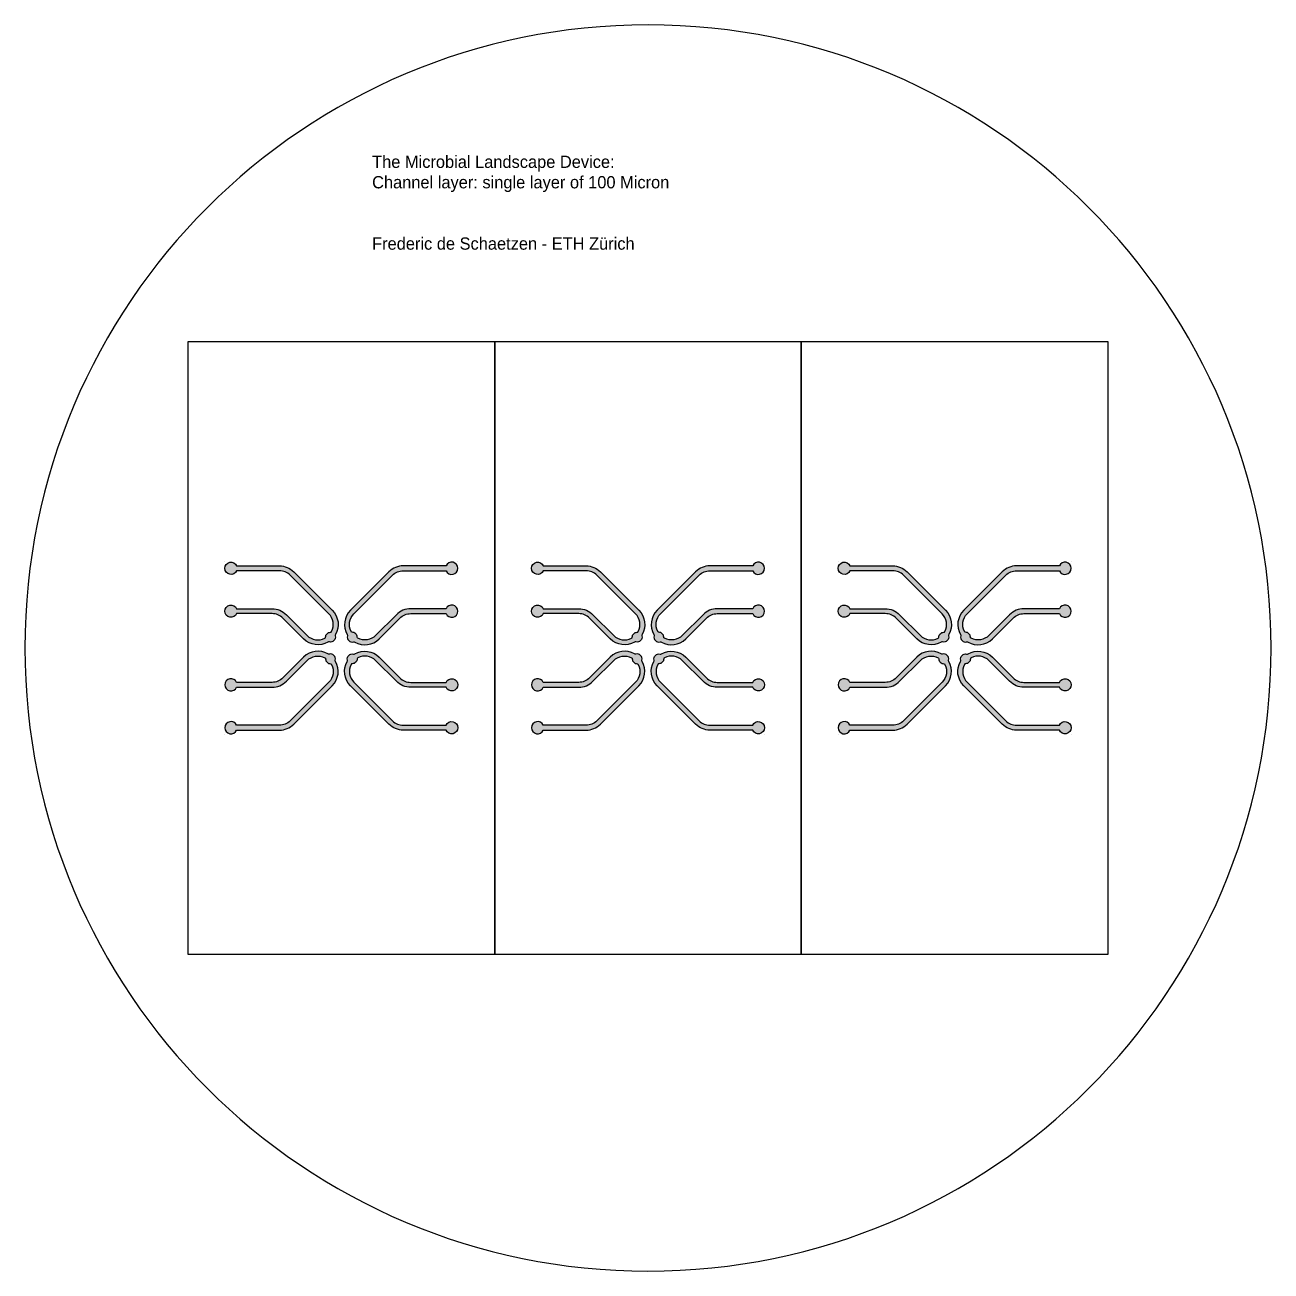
# Model space of a CAD drawing. Extents: x -109 to -7, y -181 to -79.
import ezdxf

# ---------------------------------------------------------------- set-up
doc = ezdxf.new("R2010")
doc.units = 0
doc.header["$MEASUREMENT"] = 0

msp = doc.modelspace()

# ---------------------------------------------------------------- hatches: boundary and pattern name
h = msp.add_hatch(color=256)
h.dxf.hatch_style = 1
edge = h.paths.add_edge_path()
edge.add_arc((-84.61911945051673, -128.1894171086861), 1.25000000000003, 333.1705665168885, 404.9999862707611)
edge.add_line((-83.73523576223701, -127.3055338439994), (-86.87604670043075, -124.1647214006006))
edge.add_arc((-87.75993038871053, -125.0486046652871), 1.249999999999996, 44.99998627075511, 89.99998627076063)
edge.add_line((-87.75993008918499, -123.7986046652872), (-91.25167251968841, -123.7986038285944))
edge.add_arc((-91.70993004125991, -123.5986037187865), 0.5000000000000069, 23.57816474896009, 336.42180779256046, ccw=False)
edge.add_line((-91.25167242384023, -123.3986038285944), (-87.75992999333684, -123.3986046652872))
edge.add_arc((-87.75993038871052, -125.0486046652872), 1.649999999999982, 44.999986270750185, 89.9999862707619, ccw=False)
edge.add_line((-86.59320392018111, -123.881878755901), (-83.45239298198749, -127.0226911992997))
edge.add_arc((-84.61911945051672, -128.1894171086861), 1.650000000000057, -29.522627104984224, 44.999986270760985, ccw=False)
edge.add_arc((-83.0353682093564, -129.0908118632128), 0.1723416220078267, 149.168059732809, 189.6217497246149)
edge.add_arc((-83.59381486348023, -129.2147221870906), 0.4000000000000057, -45.00001372923771, 13.754463417928775, ccw=False)
edge.add_arc((-83.59381486348025, -129.2147221870905), 0.400000000000071, 256.245509123589, 314.99998627075513, ccw=False)
edge.add_arc((-83.71772545498843, -129.7731687818313), 0.1723416220077038, 80.37822281692206, 120.8319128087317)
edge.add_arc((-84.61911945051673, -128.1894171086861), 1.650000000000065, 224.9999862707603, 299.52259964650534, ccw=False)
edge.add_line((-85.78584591904598, -129.3561430180725), (-87.4772668699845, -127.664721256536))
edge.add_arc((-88.36115055826417, -128.5486045212226), 1.249999999999996, 44.99998627076247, 89.99998627075932)
edge.add_line((-88.3611502587386, -127.2986045212227), (-91.25167335835991, -127.2986038285943))
edge.add_arc((-91.7099308799314, -127.0986037187864), 0.5000000000000011, 23.57816474896282, 336.42180779256194, ccw=False)
edge.add_line((-91.25167326251176, -126.8986038285943), (-88.36115016289045, -126.8986045212227))
edge.add_arc((-88.36115055826416, -128.5486045212226), 1.649999999999996, 44.99998627076451, 89.99998627076093, ccw=False)
edge.add_line((-87.19442408973504, -127.3818786118362), (-85.50300313879646, -129.0733003733728))
edge.add_arc((-84.61911945051675, -128.1894171086861), 1.250000000000016, 224.9999862707606, 296.7383715108525)
edge.add_arc((-84.1071485772191, -129.2036557278941), 0.1138727143244135, 296.2842318777808, 354.4230870302852)
edge.add_arc((-83.59381486348016, -129.2147221870906), 0.4000000000000456, 134.9999862707637, 179.9999862707637, ccw=False)
edge.add_arc((-83.59381486348022, -129.2147221870906), 0.3999999999999906, 89.99998627075968, 134.9999862707609, ccw=False)
edge.add_arc((-83.60488107667341, -128.7013884680286), 0.1138727143446285, 275.5768855138596, 332.7164265685857)
h = msp.add_hatch(color=256)
h.dxf.hatch_style = 1
edge = h.paths.add_edge_path()
edge.add_arc((-80.80073852290244, -128.1894180236482), 1.250000000000062, 134.9999862707606, 206.8294060246333, ccw=False)
edge.add_line((-81.6846217875891, -127.3055343353684), (-78.5438093441901, -124.1647233971749))
edge.add_arc((-77.65992607950339, -125.0486070854544), 1.249999999999976, 89.99998627076133, 134.9999862707671, ccw=False)
edge.add_line((-77.65992577997787, -123.7986070854545), (-74.16818334947445, -123.7986079221473))
edge.add_arc((-73.70992573205477, -123.5986080319552), 0.5000000000000114, 203.57816474896, 516.4218077925605)
edge.add_line((-74.16818325362627, -123.3986079221473), (-77.65992568412969, -123.3986070854545))
edge.add_arc((-77.6599260795034, -125.0486070854545), 1.649999999999982, 89.99998627076039, 134.9999862707715)
edge.add_line((-78.82665198888995, -123.8818806169255), (-81.96746443228884, -127.0226915551189))
edge.add_arc((-80.80073852290244, -128.1894180236482), 1.650000000000077, 134.999986270761, 209.5225996465062)
edge.add_arc((-82.38449019604776, -129.0908120191764), 0.1723416220077898, -9.621777183111192, 30.831912808693687, ccw=False)
edge.add_arc((-81.82604360130692, -129.2147226106847), 0.4000000000000196, 166.2455091235955, 224.9999862707623)
edge.add_arc((-81.82604360130689, -129.2147226106846), 0.4000000000000811, 224.9999862707652, 283.7544634179324)
edge.add_arc((-81.7021332774291, -129.7731692648084), 0.1723416220077041, 59.168059732812424, 99.62174972461742, ccw=False)
edge.add_arc((-80.80073852290244, -128.1894180236481), 1.650000000000102, 240.4773728950167, 314.9999862707603)
edge.add_line((-79.63401261351603, -129.3561444921774), (-77.94259085197933, -127.6647235412391))
edge.add_arc((-77.05870758729273, -128.5486072295188), 1.250000000000006, 89.99998627076201, 134.9999862707593, ccw=False)
edge.add_line((-77.05870728776722, -127.2986072295188), (-74.16818418814591, -127.2986079221472))
edge.add_arc((-73.70992657072625, -127.0986080319551), 0.4999999999999927, 203.5781647489592, 516.4218077925584)
edge.add_line((-74.16818409229774, -126.8986079221472), (-77.05870719191904, -126.8986072295189))
edge.add_arc((-77.05870758729273, -128.5486072295188), 1.649999999999982, 89.99998627076137, 134.9999862707576)
edge.add_line((-78.22543349667899, -127.3818807609896), (-79.91685525821578, -129.0733017119279))
edge.add_arc((-80.80073852290244, -128.1894180236482), 1.250000000000026, 243.2616010306692, 314.99998627076207, ccw=False)
edge.add_arc((-81.31270988226457, -129.2036563974986), 0.1138727143244436, 185.5768855112383, 243.7157406637296, ccw=False)
edge.add_arc((-81.82604360130694, -129.2147226106847), 0.4000000000000172, 359.9999862707638, 404.9999862707637)
edge.add_arc((-81.82604360130696, -129.2147226106846), 0.3999999999999906, 44.99998627075511, 89.99998627075558)
edge.add_arc((-81.81497714210326, -128.7013888969261), 0.1138727143446329, 207.2835459729406, 264.4230870276717, ccw=False)
h = msp.add_hatch(color=256)
h.dxf.hatch_style = 1
edge = h.paths.add_edge_path()
edge.add_arc((-59.61911605627253, -128.1894180236482), 1.250000000000062, 333.1705939753668, 405.0000137292394)
edge.add_line((-58.73523279158587, -127.3055343353684), (-61.87604523498487, -124.1647233971749))
edge.add_arc((-62.75992849967158, -125.0486070854544), 1.249999999999981, 45.00001372923269, 90.0000137292384)
edge.add_line((-62.7599287991971, -123.7986070854545), (-66.25167122970052, -123.7986079221473))
edge.add_arc((-66.7099288471202, -123.5986080319552), 0.5000000000000114, 23.578192207439486, 336.42183525103997, ccw=False)
edge.add_line((-66.2516713255487, -123.3986079221473), (-62.75992889504528, -123.3986070854545))
edge.add_arc((-62.75992849967157, -125.0486070854545), 1.649999999999982, 45.00001372922827, 90.00001372923941, ccw=False)
edge.add_line((-61.59320259028502, -123.8818806169255), (-58.45239014688613, -127.0226915551189))
edge.add_arc((-59.61911605627253, -128.1894180236482), 1.650000000000077, -29.522599646506194, 45.000013729239015, ccw=False)
edge.add_arc((-58.03536438312721, -129.0908120191764), 0.1723416220077837, 149.1680871913051, 189.6217771831116)
edge.add_arc((-58.59381097786805, -129.2147226106847), 0.4000000000000196, -44.99998627076229, 13.754490876404418, ccw=False)
edge.add_arc((-58.59381097786808, -129.2147226106846), 0.4000000000000861, 256.2455365820686, 315.00001372923555, ccw=False)
edge.add_arc((-58.71772130174587, -129.7731692648084), 0.1723416220077041, 80.37825027538268, 120.8319402671877)
edge.add_arc((-59.61911605627253, -128.1894180236481), 1.650000000000102, 225.0000137292397, 299.52262710498337, ccw=False)
edge.add_line((-60.78584196565893, -129.3561444921774), (-62.47726372719563, -127.6647235412391))
edge.add_arc((-63.36114699188224, -128.5486072295188), 1.250000000000011, 45.00001372924052, 90.00001372923775)
edge.add_line((-63.36114729140775, -127.2986072295188), (-66.25167039102905, -127.2986079221472))
edge.add_arc((-66.70992800844871, -127.0986080319551), 0.4999999999999927, 23.57819220744159, 336.4218352510408, ccw=False)
edge.add_line((-66.25167048687723, -126.8986079221472), (-63.36114738725593, -126.8986072295189))
edge.add_arc((-63.36114699188224, -128.5486072295188), 1.649999999999982, 45.00001372924231, 90.00001372923839, ccw=False)
edge.add_line((-62.19442108249598, -127.3818807609896), (-60.50299932095919, -129.0733017119279))
edge.add_arc((-59.61911605627252, -128.1894180236482), 1.250000000000031, 225.0000137292377, 296.7383989693305)
edge.add_arc((-59.10714469691039, -129.2036563974986), 0.1138727143244404, 296.2842593362672, 354.4231144887613)
edge.add_arc((-58.59381097786803, -129.2147226106847), 0.4000000000000172, 135.0000137292363, 180.0000137292363, ccw=False)
edge.add_arc((-58.593810977868, -129.2147226106846), 0.3999999999999906, 90.00001372924442, 135.0000137292449, ccw=False)
edge.add_arc((-58.60487743707171, -128.7013888969261), 0.1138727143446329, 275.5769129723283, 332.7164540270594)
h = msp.add_hatch(color=256)
h.dxf.hatch_style = 1
edge = h.paths.add_edge_path()
edge.add_arc((-55.80073512865822, -128.1894171086861), 1.250000000000036, 135.0000137292392, 206.8294334831114, ccw=False)
edge.add_line((-56.68461881693796, -127.3055338439994), (-53.54380787874422, -124.1647214006006))
edge.add_arc((-52.65992419046444, -125.0486046652871), 1.249999999999991, 90.00001372923901, 135.0000137292447, ccw=False)
edge.add_line((-52.65992448998998, -123.7986046652872), (-49.16818205948655, -123.7986038285944))
edge.add_arc((-48.70992453791506, -123.5986037187865), 0.5000000000000069, 203.5781922074395, 516.4218352510401)
edge.add_line((-49.16818215533473, -123.3986038285944), (-52.65992458583813, -123.3986046652872))
edge.add_arc((-52.65992419046445, -125.0486046652872), 1.649999999999982, 90.00001372923815, 135.0000137292498)
edge.add_line((-53.82665065899386, -123.881878755901), (-56.96746159718748, -127.0226911992997))
edge.add_arc((-55.80073512865825, -128.1894171086861), 1.650000000000057, 135.000013729239, 209.5226271049841)
edge.add_arc((-57.38448636981856, -129.0908118632128), 0.1723416220078267, -9.621749724614915, 30.831940267190987, ccw=False)
edge.add_arc((-56.82603971569473, -129.2147221870906), 0.4000000000000057, 166.2455365820711, 225.0000137292377)
edge.add_arc((-56.82603971569472, -129.2147221870905), 0.400000000000071, 225.0000137292449, 283.7544908764109)
edge.add_arc((-56.70212912418653, -129.7731687818313), 0.172341622007705, 59.168087191270274, 99.62177718308033, ccw=False)
edge.add_arc((-55.80073512865824, -128.1894171086861), 1.650000000000061, 240.4774003534949, 315.0000137292398)
edge.add_line((-54.63400866012898, -129.3561430180725), (-52.94258770919046, -127.664721256536))
edge.add_arc((-52.0587040209108, -128.5486045212226), 1.249999999999991, 90.00001372924038, 135.0000137292373, ccw=False)
edge.add_line((-52.05870432043636, -127.2986045212227), (-49.16818122081506, -127.2986038285943))
edge.add_arc((-48.70992369924356, -127.0986037187864), 0.5000000000000011, 203.578192207438, 516.4218352510371)
edge.add_line((-49.16818131666321, -126.8986038285943), (-52.05870441628451, -126.8986045212227))
edge.add_arc((-52.05870402091081, -128.5486045212226), 1.649999999999996, 90.00001372923913, 135.0000137292355)
edge.add_line((-53.22543048943993, -127.3818786118362), (-54.91685144037851, -129.0733003733728))
edge.add_arc((-55.80073512865822, -128.1894171086861), 1.250000000000016, 243.26162848914748, 315.00001372923936, ccw=False)
edge.add_arc((-56.31270600195585, -129.2036557278941), 0.1138727143244167, 185.5769129697144, 243.715768122216, ccw=False)
edge.add_arc((-56.8260397156948, -129.2147221870906), 0.4000000000000456, 1.372923628021138e-05, 45.00001372923625)
edge.add_arc((-56.82603971569475, -129.2147221870906), 0.3999999999999906, 45.00001372923914, 90.00001372924034)
edge.add_arc((-56.81497350250156, -128.7013884680286), 0.1138727143446285, 207.2835734314143, 264.4231144861403, ccw=False)
h = msp.add_hatch(color=256)
h.dxf.hatch_style = 1
edge = h.paths.add_edge_path()
edge.add_arc((-34.61911605627253, -128.1894180236482), 1.250000000000062, 333.1705939753668, 405.0000137292394)
edge.add_line((-33.73523279158587, -127.3055343353684), (-36.87604523498487, -124.1647233971749))
edge.add_arc((-37.75992849967158, -125.0486070854544), 1.249999999999981, 45.00001372923269, 90.0000137292384)
edge.add_line((-37.7599287991971, -123.7986070854545), (-41.25167122970052, -123.7986079221473))
edge.add_arc((-41.7099288471202, -123.5986080319552), 0.5000000000000114, 23.578192207439486, 336.42183525103997, ccw=False)
edge.add_line((-41.2516713255487, -123.3986079221473), (-37.75992889504528, -123.3986070854545))
edge.add_arc((-37.75992849967157, -125.0486070854545), 1.649999999999982, 45.00001372922827, 90.00001372923941, ccw=False)
edge.add_line((-36.59320259028502, -123.8818806169255), (-33.45239014688613, -127.0226915551189))
edge.add_arc((-34.61911605627253, -128.1894180236482), 1.650000000000077, -29.522599646506194, 45.000013729239015, ccw=False)
edge.add_arc((-33.03536438312721, -129.0908120191764), 0.1723416220077837, 149.1680871913051, 189.6217771831116)
edge.add_arc((-33.59381097786805, -129.2147226106847), 0.4000000000000196, -44.99998627076229, 13.754490876404418, ccw=False)
edge.add_arc((-33.59381097786808, -129.2147226106846), 0.4000000000000861, 256.2455365820686, 315.00001372923555, ccw=False)
edge.add_arc((-33.71772130174587, -129.7731692648084), 0.1723416220077041, 80.37825027538268, 120.8319402671877)
edge.add_arc((-34.61911605627253, -128.1894180236481), 1.650000000000102, 225.0000137292397, 299.52262710498337, ccw=False)
edge.add_line((-35.78584196565893, -129.3561444921774), (-37.47726372719563, -127.6647235412391))
edge.add_arc((-38.36114699188224, -128.5486072295188), 1.250000000000011, 45.00001372924052, 90.00001372923775)
edge.add_line((-38.36114729140775, -127.2986072295188), (-41.25167039102905, -127.2986079221472))
edge.add_arc((-41.70992800844871, -127.0986080319551), 0.4999999999999927, 23.57819220744159, 336.4218352510408, ccw=False)
edge.add_line((-41.25167048687723, -126.8986079221472), (-38.36114738725593, -126.8986072295189))
edge.add_arc((-38.36114699188224, -128.5486072295188), 1.649999999999982, 45.00001372924231, 90.00001372923839, ccw=False)
edge.add_line((-37.19442108249598, -127.3818807609896), (-35.50299932095919, -129.0733017119279))
edge.add_arc((-34.61911605627252, -128.1894180236482), 1.250000000000031, 225.0000137292377, 296.7383989693305)
edge.add_arc((-34.10714469691039, -129.2036563974986), 0.1138727143244404, 296.2842593362672, 354.4231144887613)
edge.add_arc((-33.59381097786803, -129.2147226106847), 0.4000000000000172, 135.0000137292363, 180.0000137292363, ccw=False)
edge.add_arc((-33.593810977868, -129.2147226106846), 0.3999999999999906, 90.00001372924442, 135.0000137292449, ccw=False)
edge.add_arc((-33.60487743707171, -128.7013888969261), 0.1138727143446329, 275.5769129723283, 332.7164540270594)
h = msp.add_hatch(color=256)
h.dxf.hatch_style = 1
edge = h.paths.add_edge_path()
edge.add_arc((-30.80073512865822, -128.1894171086861), 1.250000000000036, 135.0000137292392, 206.8294334831114, ccw=False)
edge.add_line((-31.68461881693796, -127.3055338439994), (-28.54380787874422, -124.1647214006006))
edge.add_arc((-27.65992419046444, -125.0486046652871), 1.249999999999993, 90.00001372923919, 135.0000137292448, ccw=False)
edge.add_line((-27.65992448998998, -123.7986046652872), (-24.16818205948655, -123.7986038285944))
edge.add_arc((-23.70992453791506, -123.5986037187865), 0.5000000000000036, 203.5781922074397, 516.4218352510399)
edge.add_line((-24.16818215533473, -123.3986038285944), (-27.65992458583813, -123.3986046652872))
edge.add_arc((-27.65992419046445, -125.0486046652872), 1.649999999999982, 90.00001372923815, 135.0000137292498)
edge.add_line((-28.82665065899386, -123.881878755901), (-31.96746159718748, -127.0226911992997))
edge.add_arc((-30.80073512865825, -128.1894171086861), 1.650000000000054, 135.0000137292389, 209.5226271049842)
edge.add_arc((-32.38448636981856, -129.0908118632128), 0.1723416220078267, -9.621749724614915, 30.831940267190987, ccw=False)
edge.add_arc((-31.82603971569474, -129.2147221870906), 0.4000000000000023, 166.245536582071, 225.0000137292381)
edge.add_arc((-31.82603971569472, -129.2147221870905), 0.4000000000000735, 225.0000137292445, 283.7544908764104)
edge.add_arc((-31.70212912418654, -129.7731687818313), 0.1723416220077044, 59.16808719126931, 99.62177718307908, ccw=False)
edge.add_arc((-30.80073512865824, -128.1894171086861), 1.650000000000061, 240.4774003534949, 315.0000137292398)
edge.add_line((-29.63400866012898, -129.3561430180725), (-27.94258770919046, -127.664721256536))
edge.add_arc((-27.0587040209108, -128.5486045212226), 1.249999999999993, 90.0000137292405, 135.0000137292374, ccw=False)
edge.add_line((-27.05870432043636, -127.2986045212227), (-24.16818122081506, -127.2986038285943))
edge.add_arc((-23.70992369924356, -127.0986037187864), 0.5000000000000011, 203.578192207438, 516.4218352510371)
edge.add_line((-24.16818131666321, -126.8986038285943), (-27.05870441628451, -126.8986045212227))
edge.add_arc((-27.05870402091081, -128.5486045212226), 1.649999999999996, 90.00001372923913, 135.0000137292355)
edge.add_line((-28.22543048943993, -127.3818786118362), (-29.91685144037851, -129.0733003733728))
edge.add_arc((-30.80073512865822, -128.1894171086861), 1.250000000000018, 243.2616284891476, 315.00001372923947, ccw=False)
edge.add_arc((-31.31270600195586, -129.2036557278941), 0.1138727143244151, 185.5769129697146, 243.7157681222175, ccw=False)
edge.add_arc((-31.82603971569481, -129.2147221870906), 0.4000000000000491, 1.372923628021126e-05, 45.00001372923591)
edge.add_arc((-31.82603971569475, -129.2147221870906), 0.3999999999999931, 45.00001372923877, 90.00001372923985)
edge.add_arc((-31.81497350250156, -128.7013884680286), 0.1138727143446285, 207.2835734314143, 264.4231144861403, ccw=False)
h = msp.add_hatch(color=256)
h.dxf.hatch_style = 1
edge = h.paths.add_edge_path()
edge.add_arc((-84.61912036547878, -132.0077980363003), 1.250000000000024, -45.000013729239924, 26.829406024632817, ccw=False)
edge.add_line((-83.73523710079215, -132.8916817245801), (-86.87604954419115, -136.0324926627736))
edge.add_arc((-87.75993280887786, -135.148608974494), 1.250000000000006, 269.99998627076064, 314.9999862707666, ccw=False)
edge.add_line((-87.7599331084034, -136.398608974494), (-91.2516755389068, -136.3986081378012))
edge.add_arc((-91.70993315632641, -136.5986080279933), 0.4999999999999536, 23.57816474896115, 336.4218077925608)
edge.add_line((-91.25167563475497, -136.7986081378011), (-87.75993320425155, -136.798608974494))
edge.add_arc((-87.75993280887782, -135.148608974494), 1.649999999999968, 269.9999862707599, 314.9999862707712)
edge.add_line((-86.59320689949129, -136.315335443023), (-83.4523944560924, -133.1745245048296))
edge.add_arc((-84.6191203654788, -132.0077980363004), 1.650000000000077, 314.999986270761, 389.5225996465062)
edge.add_arc((-83.03536869233349, -131.106404040772), 0.1723416220077922, 170.3782228168989, 210.8319128087043, ccw=False)
edge.add_arc((-83.59381528707434, -130.9824934492638), 0.4000000000000125, 346.2455091235911, 404.999986270758)
edge.add_arc((-83.59381528707435, -130.9824934492639), 0.4000000000000811, 44.99998627076518, 103.7544634179324)
edge.add_arc((-83.7177256109521, -130.4240467951401), 0.1723416220076969, 239.1680597327953, 279.6217497246034, ccw=False)
edge.add_arc((-84.61912036547879, -132.0077980363004), 1.650000000000095, 60.47737289501704, 134.9999862707614)
edge.add_line((-85.78584627486521, -130.8410715677711), (-87.47726803640191, -132.5324925187094))
edge.add_arc((-88.36115130108851, -131.6486088304297), 1.250000000000006, 269.99998627076195, 314.9999862707592, ccw=False)
edge.add_line((-88.36115160061402, -132.8986088304297), (-91.25167470023533, -132.8986081378013))
edge.add_arc((-91.709932317655, -133.0986080279934), 0.5000000000000171, 23.57816474896153, 336.4218077925605)
edge.add_line((-91.2516747960835, -133.2986081378012), (-88.3611516964622, -133.2986088304296))
edge.add_arc((-88.3611513010885, -131.6486088304297), 1.649999999999968, 269.9999862707609, 314.9999862707572)
edge.add_line((-87.19442539170225, -132.8153352989589), (-85.50300363016547, -131.1239143480206))
edge.add_arc((-84.61912036547882, -132.0077980363003), 1.250000000000036, 63.2616010306686, 134.9999862707606, ccw=False)
edge.add_arc((-84.10714900611664, -130.9935596624499), 0.1138727143244055, 5.576885511239709, 63.715740663736085, ccw=False)
edge.add_arc((-83.59381528707432, -130.9824934492638), 0.400000000000003, 179.9999862707596, 224.9999862707594)
edge.add_arc((-83.59381528707432, -130.9824934492638), 0.4000000000000207, 224.9999862707623, 269.9999862707617)
edge.add_arc((-83.60488174627805, -131.4958271630223), 0.1138727143446398, 27.283545972905415, 84.42308702763609, ccw=False)
h = msp.add_hatch(color=256)
h.dxf.hatch_style = 1
edge = h.paths.add_edge_path()
edge.add_arc((-80.80073943786452, -132.0077989512624), 1.250000000000042, 153.1705665168887, 224.9999862707616)
edge.add_line((-81.68462312614423, -132.8916822159491), (-78.5438121879505, -136.0324946593479))
edge.add_arc((-77.65992849967071, -135.1486113946614), 1.249999999999986, 224.9999862707546, 269.9999862707606)
edge.add_line((-77.65992879919625, -136.3986113946613), (-74.16818636869283, -136.3986122313541))
edge.add_arc((-73.70992884712132, -136.598612341162), 0.5000000000000199, -156.42183525103906, 156.4218077925611, ccw=False)
edge.add_line((-74.16818646454101, -136.7986122313541), (-77.65992889504443, -136.7986113946613))
edge.add_arc((-77.65992849967068, -135.1486113946614), 1.649999999999968, 224.9999862707478, 269.9999862707594, ccw=False)
edge.add_line((-78.82665496820013, -136.3153373040474), (-81.96746590639376, -133.1745248606488))
edge.add_arc((-80.80073943786451, -132.0077989512624), 1.650000000000077, 150.4773728950161, 224.999986270761, ccw=False)
edge.add_arc((-82.38449067902485, -131.1064041967357), 0.1723416220078243, 329.1680597328195, 369.621749724625)
edge.add_arc((-81.82604402490101, -130.9824938728579), 0.4000000000000333, 134.9999862707623, 193.7544634179279, ccw=False)
edge.add_arc((-81.82604402490101, -130.982493872858), 0.4000000000001012, 76.24550912358808, 134.9999862707537, ccw=False)
edge.add_arc((-81.70213343339277, -130.4240472781172), 0.1723416220077109, 260.3782228169081, 300.8319128087147)
edge.add_arc((-80.80073943786451, -132.0077989512624), 1.650000000000065, 44.9999862707603, 119.52259964650531, ccw=False)
edge.add_line((-79.63401296933526, -130.841073041876), (-77.94259201839674, -132.5324948034125))
edge.add_arc((-77.05870833011707, -131.6486115387259), 1.249999999999986, 224.999986270762, 269.9999862707593)
edge.add_line((-77.05870862964264, -132.8986115387258), (-74.16818553002133, -132.8986122313542))
edge.add_arc((-73.70992800844982, -133.098612341162), 0.5000000000000084, -156.42183525103485, 156.4218077925641, ccw=False)
edge.add_line((-74.16818562586948, -133.2986122313542), (-77.05870872549079, -133.2986115387258))
edge.add_arc((-77.05870833011703, -131.6486115387258), 1.650000000000025, 224.9999862707628, 269.99998627075894, ccw=False)
edge.add_line((-78.2254347986462, -132.8153374481122), (-79.91685574958478, -131.1239156865757))
edge.add_arc((-80.8007394378645, -132.0077989512624), 1.250000000000016, 44.99998627076063, 116.7383715108525)
edge.add_arc((-81.31271031116214, -130.9935603320544), 0.1138727143244135, 116.2842318777808, 174.4230870302852)
edge.add_arc((-81.82604402490101, -130.9824938728579), 0.3999999999999745, 314.9999862707594, 359.9999862707596, ccw=False)
edge.add_arc((-81.8260440249011, -130.9824938728579), 0.4000000000000207, 269.99998627076985, 314.99998627077093, ccw=False)
edge.add_arc((-81.81497781170783, -131.4958275919199), 0.1138727143446285, 95.57688551385966, 152.7164265685857)
h = msp.add_hatch(color=256)
h.dxf.hatch_style = 1
edge = h.paths.add_edge_path()
edge.add_arc((-59.61911514131045, -132.0077989512624), 1.250000000000049, -44.999986270761326, 26.829433483111075, ccw=False)
edge.add_line((-58.73523145303074, -132.8916822159491), (-61.87604239122447, -136.0324946593479))
edge.add_arc((-62.75992607950425, -135.1486113946614), 1.249999999999981, 270.000013729239, 315.00001372924515, ccw=False)
edge.add_line((-62.75992577997872, -136.3986113946613), (-66.25166821048214, -136.3986122313541))
edge.add_arc((-66.70992573205365, -136.598612341162), 0.5000000000000199, 23.57819220743888, 336.4218352510391)
edge.add_line((-66.25166811463396, -136.7986122313541), (-62.75992568413054, -136.7986113946613))
edge.add_arc((-62.75992607950428, -135.1486113946614), 1.649999999999968, 270.0000137292403, 315.000013729252)
edge.add_line((-61.59319961097484, -136.3153373040474), (-58.45238867278121, -133.1745248606488))
edge.add_arc((-59.61911514131045, -132.0077989512624), 1.650000000000072, 315.0000137292388, 389.522627104984)
edge.add_arc((-58.03536390015012, -131.1064041967357), 0.1723416220078243, 170.3782502753751, 210.8319402671805, ccw=False)
edge.add_arc((-58.59381055427395, -130.9824938728579), 0.4000000000000264, 346.2455365820718, 405.0000137292384)
edge.add_arc((-58.59381055427396, -130.982493872858), 0.4000000000001012, 45.00001372924634, 103.7544908764119)
edge.add_arc((-58.71772114578219, -130.4240472781172), 0.1723416220077109, 239.16808719128528, 279.6217771830919, ccw=False)
edge.add_arc((-59.61911514131045, -132.0077989512624), 1.650000000000061, 60.4774003534949, 135.0000137292398)
edge.add_line((-60.78584160983971, -130.841073041876), (-62.47726256077823, -132.5324948034125))
edge.add_arc((-63.36114624905789, -131.6486115387259), 1.249999999999981, 270.0000137292403, 315.00001372923776, ccw=False)
edge.add_line((-63.36114594953233, -132.8986115387258), (-66.25166904915363, -132.8986122313542))
edge.add_arc((-66.70992657072514, -133.098612341162), 0.5000000000000084, 23.5781922074359, 336.4218352510348)
edge.add_line((-66.25166895330548, -133.2986122313542), (-63.36114585368418, -133.2986115387258))
edge.add_arc((-63.36114624905793, -131.6486115387258), 1.650000000000025, 270.0000137292408, 315.000013729237)
edge.add_line((-62.19441978052876, -132.8153374481122), (-60.50299882959018, -131.1239156865757))
edge.add_arc((-59.61911514131047, -132.0077989512624), 1.250000000000016, 63.26162848914748, 135.0000137292394, ccw=False)
edge.add_arc((-59.10714426801284, -130.9935603320544), 0.1138727143244167, 5.576912969714385, 63.71576812221588, ccw=False)
edge.add_arc((-58.59381055427395, -130.9824938728579), 0.3999999999999816, 180.0000137292404, 225.0000137292398)
edge.add_arc((-58.59381055427387, -130.9824938728579), 0.4000000000000207, 225.0000137292291, 270.0000137292301)
edge.add_arc((-58.60487676746713, -131.4958275919199), 0.1138727143446285, 27.28357343141431, 84.42311448614038, ccw=False)
h = msp.add_hatch(color=256)
h.dxf.hatch_style = 1
edge = h.paths.add_edge_path()
edge.add_arc((-55.80073421369619, -132.0077980363003), 1.250000000000024, 153.1705939753673, 225.0000137292398)
edge.add_line((-56.68461747838282, -132.8916817245801), (-53.54380503498382, -136.0324926627736))
edge.add_arc((-52.6599217702971, -135.148608974494), 1.250000000000011, 225.0000137292332, 270.000013729239)
edge.add_line((-52.65992147077156, -136.398608974494), (-49.16817904026817, -136.3986081378012))
edge.add_arc((-48.70992142284855, -136.5986080279933), 0.4999999999999601, -156.42180779256125, 156.4218352510392, ccw=False)
edge.add_line((-49.16817894441999, -136.7986081378011), (-52.65992137492341, -136.798608974494))
edge.add_arc((-52.65992177029715, -135.148608974494), 1.649999999999968, 225.0000137292288, 270.0000137292401, ccw=False)
edge.add_line((-53.82664767968367, -136.315335443023), (-56.96746012308256, -133.1745245048296))
edge.add_arc((-55.80073421369616, -132.0077980363004), 1.650000000000077, 150.4774003534938, 225.000013729239, ccw=False)
edge.add_arc((-57.38448588684147, -131.106404040772), 0.1723416220077861, 329.1680871912946, 369.6217771831015)
edge.add_arc((-56.82603929210063, -130.9824934492638), 0.4000000000000125, 135.000013729242, 193.7544908764089, ccw=False)
edge.add_arc((-56.82603929210061, -130.9824934492639), 0.4000000000000861, 76.24553658206861, 135.0000137292355, ccw=False)
edge.add_arc((-56.70212896822286, -130.4240467951401), 0.1723416220076981, 260.3782502753944, 300.8319402672027)
edge.add_arc((-55.80073421369618, -132.0077980363004), 1.650000000000092, 45.00001372923839, 119.52262710498269, ccw=False)
edge.add_line((-54.63400830430976, -130.8410715677711), (-52.94258654277306, -132.5324925187094))
edge.add_arc((-52.05870327808645, -131.6486088304297), 1.250000000000011, 225.0000137292405, 270.0000137292378)
edge.add_line((-52.05870297856094, -132.8986088304297), (-49.16817987893964, -132.8986081378013))
edge.add_arc((-48.70992226151996, -133.0986080279934), 0.5000000000000171, -156.42180779256046, 156.4218352510385, ccw=False)
edge.add_line((-49.16817978309146, -133.2986081378012), (-52.05870288271277, -133.2986088304296))
edge.add_arc((-52.05870327808647, -131.6486088304297), 1.649999999999968, 225.0000137292428, 270.00001372923913, ccw=False)
edge.add_line((-53.22542918747271, -132.8153352989589), (-54.9168509490095, -131.1239143480206))
edge.add_arc((-55.80073421369615, -132.0077980363003), 1.250000000000036, 45.00001372923938, 116.7383989693314)
edge.add_arc((-56.31270557305832, -130.9935596624499), 0.1138727143244055, 116.2842593362639, 174.4231144887603)
edge.add_arc((-56.82603929210065, -130.9824934492638), 0.400000000000003, -44.99998627075928, 1.3729240379234398e-05, ccw=False)
edge.add_arc((-56.82603929210064, -130.9824934492638), 0.4000000000000157, 270.0000137292373, 315.000013729237, ccw=False)
edge.add_arc((-56.81497283289692, -131.4958271630223), 0.1138727143446391, 95.5769129723603, 152.716454027093)
h = msp.add_hatch(color=256)
h.dxf.hatch_style = 1
edge = h.paths.add_edge_path()
edge.add_arc((-34.61911514131045, -132.0077989512624), 1.250000000000049, -44.999986270761326, 26.829433483111075, ccw=False)
edge.add_line((-33.73523145303074, -132.8916822159491), (-36.87604239122447, -136.0324946593479))
edge.add_arc((-37.75992607950425, -135.1486113946614), 1.249999999999981, 270.000013729239, 315.00001372924515, ccw=False)
edge.add_line((-37.75992577997872, -136.3986113946613), (-41.25166821048214, -136.3986122313541))
edge.add_arc((-41.70992573205365, -136.598612341162), 0.5000000000000199, 23.57819220743888, 336.4218352510391)
edge.add_line((-41.25166811463396, -136.7986122313541), (-37.75992568413054, -136.7986113946613))
edge.add_arc((-37.75992607950428, -135.1486113946614), 1.649999999999968, 270.0000137292403, 315.000013729252)
edge.add_line((-36.59319961097484, -136.3153373040474), (-33.45238867278121, -133.1745248606488))
edge.add_arc((-34.61911514131045, -132.0077989512624), 1.650000000000072, 315.0000137292388, 389.522627104984)
edge.add_arc((-33.03536390015012, -131.1064041967357), 0.1723416220078243, 170.3782502753751, 210.8319402671805, ccw=False)
edge.add_arc((-33.59381055427395, -130.9824938728579), 0.4000000000000264, 346.2455365820718, 405.0000137292384)
edge.add_arc((-33.59381055427396, -130.982493872858), 0.4000000000001012, 45.00001372924634, 103.7544908764119)
edge.add_arc((-33.71772114578219, -130.4240472781172), 0.1723416220077109, 239.16808719128528, 279.6217771830919, ccw=False)
edge.add_arc((-34.61911514131045, -132.0077989512624), 1.650000000000061, 60.4774003534949, 135.0000137292398)
edge.add_line((-35.78584160983971, -130.841073041876), (-37.47726256077823, -132.5324948034125))
edge.add_arc((-38.36114624905789, -131.6486115387259), 1.249999999999981, 270.0000137292403, 315.00001372923776, ccw=False)
edge.add_line((-38.36114594953233, -132.8986115387258), (-41.25166904915363, -132.8986122313542))
edge.add_arc((-41.70992657072514, -133.098612341162), 0.5000000000000084, 23.5781922074359, 336.4218352510348)
edge.add_line((-41.25166895330548, -133.2986122313542), (-38.36114585368418, -133.2986115387258))
edge.add_arc((-38.36114624905793, -131.6486115387258), 1.650000000000025, 270.0000137292408, 315.000013729237)
edge.add_line((-37.19441978052876, -132.8153374481122), (-35.50299882959018, -131.1239156865757))
edge.add_arc((-34.61911514131047, -132.0077989512624), 1.250000000000016, 63.26162848914748, 135.0000137292394, ccw=False)
edge.add_arc((-34.10714426801284, -130.9935603320544), 0.1138727143244167, 5.576912969714385, 63.71576812221588, ccw=False)
edge.add_arc((-33.59381055427395, -130.9824938728579), 0.3999999999999816, 180.0000137292404, 225.0000137292398)
edge.add_arc((-33.59381055427387, -130.9824938728579), 0.4000000000000207, 225.0000137292291, 270.0000137292301)
edge.add_arc((-33.60487676746713, -131.4958275919199), 0.1138727143446285, 27.28357343141431, 84.42311448614038, ccw=False)
h = msp.add_hatch(color=256)
h.dxf.hatch_style = 1
edge = h.paths.add_edge_path()
edge.add_arc((-30.80073421369618, -132.0077980363003), 1.250000000000027, 153.1705939753674, 225.0000137292397)
edge.add_line((-31.68461747838282, -132.8916817245801), (-28.54380503498382, -136.0324926627736))
edge.add_arc((-27.6599217702971, -135.148608974494), 1.250000000000008, 225.0000137292332, 270.0000137292392)
edge.add_line((-27.65992147077156, -136.398608974494), (-24.16817904026817, -136.3986081378012))
edge.add_arc((-23.70992142284855, -136.5986080279933), 0.4999999999999601, -156.42180779256125, 156.4218352510392, ccw=False)
edge.add_line((-24.16817894441999, -136.7986081378011), (-27.65992137492341, -136.798608974494))
edge.add_arc((-27.65992177029715, -135.148608974494), 1.649999999999968, 225.0000137292288, 270.0000137292401, ccw=False)
edge.add_line((-28.82664767968367, -136.315335443023), (-31.96746012308256, -133.1745245048296))
edge.add_arc((-30.80073421369616, -132.0077980363004), 1.650000000000074, 150.4774003534938, 225.000013729239, ccw=False)
edge.add_arc((-32.38448588684147, -131.106404040772), 0.1723416220077861, 329.1680871912946, 369.6217771831015)
edge.add_arc((-31.82603929210063, -130.9824934492638), 0.4000000000000125, 135.000013729242, 193.7544908764089, ccw=False)
edge.add_arc((-31.82603929210061, -130.9824934492639), 0.4000000000000861, 76.24553658206861, 135.0000137292355, ccw=False)
edge.add_arc((-31.70212896822286, -130.4240467951401), 0.1723416220076981, 260.3782502753944, 300.8319402672027)
edge.add_arc((-30.80073421369618, -132.0077980363004), 1.650000000000093, 45.0000137292385, 119.52262710498289, ccw=False)
edge.add_line((-29.63400830430976, -130.8410715677711), (-27.94258654277306, -132.5324925187094))
edge.add_arc((-27.05870327808645, -131.6486088304297), 1.250000000000008, 225.0000137292406, 270.0000137292379)
edge.add_line((-27.05870297856094, -132.8986088304297), (-24.16817987893964, -132.8986081378013))
edge.add_arc((-23.70992226151996, -133.0986080279934), 0.5000000000000203, -156.42180779256068, 156.4218352510386, ccw=False)
edge.add_line((-24.16817978309146, -133.2986081378012), (-27.05870288271277, -133.2986088304296))
edge.add_arc((-27.05870327808647, -131.6486088304297), 1.649999999999968, 225.0000137292428, 270.00001372923913, ccw=False)
edge.add_line((-28.22542918747271, -132.8153352989589), (-29.9168509490095, -131.1239143480206))
edge.add_arc((-30.80073421369615, -132.0077980363003), 1.250000000000036, 45.00001372923938, 116.7383989693314)
edge.add_arc((-31.31270557305832, -130.9935596624499), 0.1138727143244055, 116.2842593362639, 174.4231144887603)
edge.add_arc((-31.82603929210064, -130.9824934492638), 0.3999999999999994, -44.99998627075979, 1.3729240379234398e-05, ccw=False)
edge.add_arc((-31.82603929210064, -130.9824934492638), 0.4000000000000157, 270.0000137292373, 315.000013729237, ccw=False)
edge.add_arc((-31.81497283289692, -131.4958271630223), 0.1138727143446395, 95.57691297236205, 152.7164540270938)

# ---------------------------------------------------------------- linework, layer by layer
for p, q in [((-92.209929901041, -123.0134327462926), (-92.209929901041, -123.0134327462926)), ((-73.20992559183588, -123.0134372990818), (-73.20992559183588, -123.0134372990818)), ((-67.20992898733908, -123.0134372990818), (-67.20992898733908, -123.0134372990818)), ((-48.20992467813397, -123.0134327462926), (-48.20992467813397, -123.0134327462926)), ((-42.20992898733908, -123.0134372990818), (-42.20992898733908, -123.0134372990818)), ((-23.20992467813397, -123.0134327462926), (-23.20992467813397, -123.0134327462926)), ((-87.84338330577205, -127.2986046452902), (-87.84338330577205, -127.2986046452902)), ((-77.57647424073375, -127.2986071054513), (-77.57647424073375, -127.2986071054513)), ((-62.84338033844122, -127.2986071054513), (-62.84338033844122, -127.2986071054513)), ((-52.57647127340292, -127.2986046452902), (-52.57647127340292, -127.2986046452902)), ((-37.84338033844122, -127.2986071054513), (-37.84338033844122, -127.2986071054513)), ((-27.57647127340292, -127.2986046452902), (-27.57647127340292, -127.2986046452902)), ((-87.84338464764645, -132.8986046452897), (-87.84338464764645, -132.8986046452897)), ((-52.57646993152852, -132.8986046452897), (-52.57646993152852, -132.8986046452897)), ((-27.57646993152852, -132.8986046452897), (-27.57646993152852, -132.8986046452897)), ((-92.2099332965443, -137.1837744516592), (-92.2099332965443, -137.1837744516592)), ((-73.20992898733917, -137.1837790044484), (-73.20992898733917, -137.1837790044484)), ((-67.2099255918358, -137.1837790044484), (-67.2099255918358, -137.1837790044484)), ((-48.20992128263066, -137.1837744516592), (-48.20992128263066, -137.1837744516592)), ((-42.2099255918358, -137.1837790044484), (-42.2099255918358, -137.1837790044484)), ((-23.20992128263066, -137.1837744516592), (-23.20992128263066, -137.1837744516592))]:
    msp.add_line(p, q)
msp.add_lwpolyline([(-6.909927289587472, -130.098608021013, 0.9999999999999999), (-108.5099272895875, -130.098608021013, 0.9999999999999999), (-6.909927289587472, -130.098608021013)], format="xyb", close=True)
for points in [[(-70.20992728958748, -105.098608021013), (-70.20992728958748, -155.098608021013), (-95.20992728958748, -155.098608021013), (-95.20992728958748, -105.098608021013)], [(-45.20992728958748, -105.098608021013), (-45.20992728958748, -155.098608021013), (-70.20992728958748, -155.098608021013), (-70.20992728958748, -105.098608021013)], [(-20.20992728958748, -105.098608021013), (-20.20992728958748, -155.098608021013), (-45.20992728958748, -155.098608021013), (-45.20992728958748, -105.098608021013)]]:
    msp.add_lwpolyline(points, close=True)
for points in [[(-83.50367685070705, -128.7535871243107, 0.32409702080375), (-83.73523576223701, -127.3055338439994), (-86.87604670043075, -124.1647214006006, 0.1989123673796838), (-87.75993008918499, -123.7986046652872), (-91.25167251968841, -123.7986038285944, -4.791287847478325), (-91.25167242384023, -123.3986038285944), (-87.75992999333684, -123.3986046652872, -0.1989123673797094), (-86.59320392018111, -123.881878755901), (-83.45239298198749, -127.0226911992997, -0.3371328833054784), (-83.18335353420306, -129.0024830553056, 0.1783688401588659), (-83.20528544315354, -129.1196175629096, -0.2621327982733472), (-83.3109722187805, -129.4975649673401, -0.262132798273346), (-83.68891967386045, -129.6032515618392, 0.1783688401588634), (-83.80605419197505, -129.625183414654, -0.3371328833054767), (-85.78584591904598, -129.3561430180725), (-87.4772668699845, -127.664721256536, 0.1989123673796446), (-88.3611502587386, -127.2986045212227), (-91.25167335835991, -127.2986038285943, -4.791287847478219), (-91.25167326251176, -126.8986038285943), (-88.36115016289045, -126.8986045212227, -0.1989123673796417), (-87.19442408973504, -127.3818786118362), (-85.50300313879646, -129.0733003733728, 0.3236581414722716), (-84.05672295445447, -129.3057549523593, 0.259264078061525), (-83.9938148634802, -129.2147220912424, -0.1989123673796582), (-83.87665750817993, -128.9318794068411, -0.198912367379658), (-83.59381476763204, -128.8147221870906, 0.2546158808844591), (-83.50367685098331, -128.7535871248569)], [(-81.91618139308534, -128.7535875047071, -0.32409702080375), (-81.6846217875891, -127.3055343353684), (-78.5438093441901, -124.1647233971749, -0.1989123673796838), (-77.65992577997787, -123.7986070854545), (-74.16818334947445, -123.7986079221473, 4.791287847478325), (-74.16818325362627, -123.3986079221473), (-77.65992568412969, -123.3986070854545, 0.1989123673797094), (-78.82665198888995, -123.8818806169255), (-81.96746443228884, -127.0226915551189, 0.3371328833054784), (-82.23650482887035, -129.0024832821899, -0.1783688401588659), (-82.21457297605556, -129.1196178003045, 0.2621327982733472), (-82.10888638155643, -129.4975652553844, 0.262132798273346), (-81.73093897712585, -129.6032520310114, -0.1783688401588634), (-81.61380446952191, -129.6251839399618, 0.3371328833054767), (-79.63401261351603, -129.3561444921774), (-77.94259085197933, -127.6647235412391, -0.1989123673796446), (-77.05870728776722, -127.2986072295188), (-74.16818418814591, -127.2986079221472, 4.791287847478219), (-74.16818409229774, -126.8986079221472), (-77.05870719191904, -126.8986072295189, 0.1989123673796417), (-78.22543349667899, -127.3818807609896), (-79.91685525821578, -129.0733017119279, -0.3236581414722716), (-81.36313555395935, -129.3057555977979, -0.259264078061525), (-81.42604360130693, -129.2147227065329, 0.1989123673796582), (-81.54320082105744, -128.931879965985, 0.198912367379658), (-81.82604350545876, -128.8147226106847, -0.2546158808844591), (-81.91618139280908, -128.7535875052533)], [(-58.50367318608963, -128.7535875047071, 0.32409702080375), (-58.73523279158587, -127.3055343353684), (-61.87604523498487, -124.1647233971749, 0.1989123673796838), (-62.7599287991971, -123.7986070854545), (-66.25167122970052, -123.7986079221473, -4.791287847478325), (-66.2516713255487, -123.3986079221473), (-62.75992889504528, -123.3986070854545, -0.1989123673797094), (-61.59320259028502, -123.8818806169255), (-58.45239014688613, -127.0226915551189, -0.3371328833054784), (-58.18334975030461, -129.0024832821899, 0.1783688401588659), (-58.2052816031194, -129.1196178003045, -0.2621327982733472), (-58.31096819761854, -129.4975652553844, -0.262132798273346), (-58.68891560204912, -129.6032520310114, 0.1783688401588634), (-58.80605010965306, -129.6251839399618, -0.3371328833054767), (-60.78584196565893, -129.3561444921774), (-62.47726372719563, -127.6647235412391, 0.1989123673796446), (-63.36114729140775, -127.2986072295188), (-66.25167039102905, -127.2986079221472, -4.791287847478219), (-66.25167048687723, -126.8986079221472), (-63.36114738725593, -126.8986072295189, -0.1989123673796417), (-62.19442108249598, -127.3818807609896), (-60.50299932095919, -129.0733017119279, 0.3236581414722716), (-59.05671902521561, -129.3057555977979, 0.259264078061525), (-58.99381097786804, -129.2147227065329, -0.1989123673796582), (-58.87665375811753, -128.931879965985, -0.198912367379658), (-58.59381107371621, -128.8147226106847, 0.2546158808844591), (-58.50367318636589, -128.7535875052533)], [(-56.91617772846791, -128.7535871243107, -0.32409702080375), (-56.68461881693796, -127.3055338439994), (-53.54380787874422, -124.1647214006006, -0.1989123673796838), (-52.65992448998998, -123.7986046652872), (-49.16818205948655, -123.7986038285944, 4.791287847478325), (-49.16818215533473, -123.3986038285944), (-52.65992458583813, -123.3986046652872, 0.1989123673797094), (-53.82665065899386, -123.881878755901), (-56.96746159718748, -127.0226911992997, 0.3371328833054784), (-57.2365010449719, -129.0024830553056, -0.1783688401588659), (-57.21456913602142, -129.1196175629096, 0.2621327982733472), (-57.10888236039446, -129.4975649673401, 0.262132798273346), (-56.73093490531451, -129.6032515618392, -0.1783688401588634), (-56.61380038719992, -129.625183414654, 0.3371328833054767), (-54.63400866012898, -129.3561430180725), (-52.94258770919046, -127.664721256536, -0.1989123673796446), (-52.05870432043636, -127.2986045212227), (-49.16818122081506, -127.2986038285943, 4.791287847478219), (-49.16818131666321, -126.8986038285943), (-52.05870441628451, -126.8986045212227, 0.1989123673796417), (-53.22543048943993, -127.3818786118362), (-54.91685144037851, -129.0733003733728, -0.3236581414722716), (-56.36313162472049, -129.3057549523593, -0.259264078061525), (-56.42603971569477, -129.2147220912424, 0.1989123673796582), (-56.54319707099503, -128.9318794068411, 0.198912367379658), (-56.82603981154293, -128.8147221870906, -0.2546158808844591), (-56.91617772819166, -128.7535871248569)], [(-33.50367318608963, -128.7535875047071, 0.32409702080375), (-33.73523279158587, -127.3055343353684), (-36.87604523498487, -124.1647233971749, 0.1989123673796838), (-37.7599287991971, -123.7986070854545), (-41.25167122970052, -123.7986079221473, -4.791287847478325), (-41.2516713255487, -123.3986079221473), (-37.75992889504528, -123.3986070854545, -0.1989123673797094), (-36.59320259028502, -123.8818806169255), (-33.45239014688613, -127.0226915551189, -0.3371328833054784), (-33.18334975030461, -129.0024832821899, 0.1783688401588659), (-33.2052816031194, -129.1196178003045, -0.2621327982733472), (-33.31096819761854, -129.4975652553844, -0.262132798273346), (-33.68891560204912, -129.6032520310114, 0.1783688401588634), (-33.80605010965306, -129.6251839399618, -0.3371328833054767), (-35.78584196565893, -129.3561444921774), (-37.47726372719563, -127.6647235412391, 0.1989123673796446), (-38.36114729140775, -127.2986072295188), (-41.25167039102905, -127.2986079221472, -4.791287847478219), (-41.25167048687723, -126.8986079221472), (-38.36114738725593, -126.8986072295189, -0.1989123673796417), (-37.19442108249598, -127.3818807609896), (-35.50299932095919, -129.0733017119279, 0.3236581414722716), (-34.05671902521561, -129.3057555977979, 0.259264078061525), (-33.99381097786804, -129.2147227065329, -0.1989123673796582), (-33.87665375811753, -128.931879965985, -0.198912367379658), (-33.59381107371621, -128.8147226106847, 0.2546158808844591), (-33.50367318636589, -128.7535875052533)], [(-31.91617772846791, -128.7535871243107, -0.32409702080375), (-31.68461881693796, -127.3055338439994), (-28.54380787874422, -124.1647214006006, -0.1989123673796838), (-27.65992448998998, -123.7986046652872), (-24.16818205948655, -123.7986038285944, 4.791287847478325), (-24.16818215533473, -123.3986038285944), (-27.65992458583813, -123.3986046652872, 0.1989123673797094), (-28.82665065899386, -123.881878755901), (-31.96746159718748, -127.0226911992997, 0.3371328833054784), (-32.2365010449719, -129.0024830553056, -0.1783688401588659), (-32.21456913602142, -129.1196175629096, 0.2621327982733472), (-32.10888236039446, -129.4975649673401, 0.262132798273346), (-31.73093490531451, -129.6032515618392, -0.1783688401588634), (-31.61380038719992, -129.625183414654, 0.3371328833054767), (-29.63400866012898, -129.3561430180725), (-27.94258770919046, -127.664721256536, -0.1989123673796446), (-27.05870432043636, -127.2986045212227), (-24.16818122081506, -127.2986038285943, 4.791287847478219), (-24.16818131666321, -126.8986038285943), (-27.05870441628451, -126.8986045212227, 0.1989123673796417), (-28.22543048943993, -127.3818786118362), (-29.91685144037851, -129.0733003733728, -0.3236581414722716), (-31.36313162472049, -129.3057549523593, -0.259264078061525), (-31.42603971569477, -129.2147220912424, 0.1989123673796582), (-31.54319707099503, -128.9318794068411, 0.198912367379658), (-31.82603981154293, -128.8147221870906, -0.2546158808844591), (-31.91617772819166, -128.7535871248569)], [(-83.5036774952959, -131.4436285552414, -0.32409702080375), (-83.73523710079215, -132.8916817245801), (-86.87604954419115, -136.0324926627736, -0.1989123673796838), (-87.7599331084034, -136.398608974494), (-91.2516755389068, -136.3986081378012, 4.791287847478325), (-91.25167563475497, -136.7986081378011), (-87.75993320425155, -136.798608974494, 0.1989123673797094), (-86.59320689949129, -136.315335443023), (-83.4523944560924, -133.1745245048296, 0.3371328833054784), (-83.18335405951089, -131.1947327777586, -0.1783688401588659), (-83.2052859123257, -131.077598259644, 0.2621327982733472), (-83.31097250682481, -130.6996508045641, 0.262132798273346), (-83.6889199112554, -130.5939640289371, -0.1783688401588634), (-83.80605441885933, -130.5720321199867, 0.3371328833054767), (-85.78584627486521, -130.8410715677711), (-87.47726803640191, -132.5324925187094, -0.1989123673796446), (-88.36115160061402, -132.8986088304297), (-91.25167470023533, -132.8986081378013, 4.791287847478219), (-91.2516747960835, -133.2986081378012), (-88.3611516964622, -133.2986088304296, 0.1989123673796417), (-87.19442539170225, -132.8153352989589), (-85.50300363016547, -131.1239143480206, -0.3236581414722716), (-84.05672333442189, -130.8914604621506, -0.259264078061525), (-83.99381528707431, -130.9824933534156, 0.1989123673796582), (-83.87665806732383, -131.2653360939635, 0.198912367379658), (-83.59381538292249, -131.3824934492638, -0.2546158808844591), (-83.50367749557219, -131.4436285546952)], [(-81.91618203767422, -131.4436289356378, 0.32409702080375), (-81.68462312614423, -132.8916822159491), (-78.5438121879505, -136.0324946593479, 0.1989123673796838), (-77.65992879919625, -136.3986113946613), (-74.16818636869283, -136.3986122313541, -4.791287847478325), (-74.16818646454101, -136.7986122313541), (-77.65992889504443, -136.7986113946613, -0.1989123673797094), (-78.82665496820013, -136.3153373040474), (-81.96746590639376, -133.1745248606488, -0.3371328833054784), (-82.23650535417818, -131.194733004643, 0.1783688401588659), (-82.21457344522773, -131.0775984970389, -0.2621327982733472), (-82.10888666960076, -130.6996510926084, -0.262132798273346), (-81.73093921452079, -130.5939644981093, 0.1783688401588634), (-81.61380469640619, -130.5720326452945, -0.3371328833054767), (-79.63401296933526, -130.841073041876), (-77.94259201839674, -132.5324948034125, 0.1989123673796446), (-77.05870862964264, -132.8986115387258), (-74.16818553002133, -132.8986122313542, -4.791287847478219), (-74.16818562586948, -133.2986122313542), (-77.05870872549079, -133.2986115387258, -0.1989123673796417), (-78.2254347986462, -132.8153374481122), (-79.91685574958478, -131.1239156865757, 0.3236581414722716), (-81.36313593392677, -130.8914611075892, 0.259264078061525), (-81.42604402490105, -130.9824939687061, -0.1989123673796582), (-81.54320138020131, -131.2653366531074, -0.198912367379658), (-81.8260441207492, -131.3824938728579, 0.2546158808844591), (-81.91618203739793, -131.4436289350916)], [(-58.50367254150075, -131.4436289356378, -0.32409702080375), (-58.73523145303074, -132.8916822159491), (-61.87604239122447, -136.0324946593479, -0.1989123673796838), (-62.75992577997872, -136.3986113946613), (-66.25166821048214, -136.3986122313541, 4.791287847478325), (-66.25166811463396, -136.7986122313541), (-62.75992568413054, -136.7986113946613, 0.1989123673797094), (-61.59319961097484, -136.3153373040474), (-58.45238867278121, -133.1745248606488, 0.3371328833054784), (-58.18334922499679, -131.194733004643, -0.1783688401588659), (-58.20528113394724, -131.0775984970389, 0.2621327982733472), (-58.3109679095742, -130.6996510926084, 0.262132798273346), (-58.68891536465418, -130.5939644981093, -0.1783688401588634), (-58.80604988276878, -130.5720326452945, 0.3371328833054767), (-60.78584160983971, -130.841073041876), (-62.47726256077823, -132.5324948034125, -0.1989123673796446), (-63.36114594953233, -132.8986115387258), (-66.25166904915363, -132.8986122313542, 4.791287847478219), (-66.25166895330548, -133.2986122313542), (-63.36114585368418, -133.2986115387258, 0.1989123673796417), (-62.19441978052876, -132.8153374481122), (-60.50299882959018, -131.1239156865757, -0.3236581414722716), (-59.0567186452482, -130.8914611075892, -0.259264078061525), (-58.99381055427392, -130.9824939687061, 0.1989123673796582), (-58.87665319897366, -131.2653366531074, 0.198912367379658), (-58.59381045842576, -131.3824938728579, -0.2546158808844591), (-58.50367254177704, -131.4436289350916)], [(-56.91617708387906, -131.4436285552414, 0.32409702080375), (-56.68461747838282, -132.8916817245801), (-53.54380503498382, -136.0324926627736, 0.1989123673796838), (-52.65992147077156, -136.398608974494), (-49.16817904026817, -136.3986081378012, -4.791287847478325), (-49.16817894441999, -136.7986081378011), (-52.65992137492341, -136.798608974494, -0.1989123673797094), (-53.82664767968367, -136.315335443023), (-56.96746012308256, -133.1745245048296, -0.3371328833054784), (-57.23650051966408, -131.1947327777586, 0.1783688401588659), (-57.21456866684926, -131.077598259644, -0.2621327982733472), (-57.10888207235016, -130.6996508045641, -0.262132798273346), (-56.73093466791957, -130.5939640289371, 0.1783688401588634), (-56.61380016031563, -130.5720321199867, -0.3371328833054767), (-54.63400830430976, -130.8410715677711), (-52.94258654277306, -132.5324925187094, 0.1989123673796446), (-52.05870297856094, -132.8986088304297), (-49.16817987893964, -132.8986081378013, -4.791287847478219), (-49.16817978309146, -133.2986081378012), (-52.05870288271277, -133.2986088304296, -0.1989123673796417), (-53.22542918747271, -132.8153352989589), (-54.9168509490095, -131.1239143480206, 0.3236581414722716), (-56.36313124475308, -130.8914604621506, 0.259264078061525), (-56.42603929210065, -130.9824933534156, -0.1989123673796582), (-56.54319651185114, -131.2653360939635, -0.198912367379658), (-56.82603919625248, -131.3824934492638, 0.2546158808844591), (-56.91617708360278, -131.4436285546952)], [(-33.50367254150075, -131.4436289356378, -0.32409702080375), (-33.73523145303074, -132.8916822159491), (-36.87604239122447, -136.0324946593479, -0.1989123673796838), (-37.75992577997872, -136.3986113946613), (-41.25166821048214, -136.3986122313541, 4.791287847478325), (-41.25166811463396, -136.7986122313541), (-37.75992568413054, -136.7986113946613, 0.1989123673797094), (-36.59319961097484, -136.3153373040474), (-33.45238867278121, -133.1745248606488, 0.3371328833054784), (-33.18334922499679, -131.194733004643, -0.1783688401588659), (-33.20528113394724, -131.0775984970389, 0.2621327982733472), (-33.3109679095742, -130.6996510926084, 0.262132798273346), (-33.68891536465418, -130.5939644981093, -0.1783688401588634), (-33.80604988276878, -130.5720326452945, 0.3371328833054767), (-35.78584160983971, -130.841073041876), (-37.47726256077823, -132.5324948034125, -0.1989123673796446), (-38.36114594953233, -132.8986115387258), (-41.25166904915363, -132.8986122313542, 4.791287847478219), (-41.25166895330548, -133.2986122313542), (-38.36114585368418, -133.2986115387258, 0.1989123673796417), (-37.19441978052876, -132.8153374481122), (-35.50299882959018, -131.1239156865757, -0.3236581414722716), (-34.0567186452482, -130.8914611075892, -0.259264078061525), (-33.99381055427392, -130.9824939687061, 0.1989123673796582), (-33.87665319897366, -131.2653366531074, 0.198912367379658), (-33.59381045842576, -131.3824938728579, -0.2546158808844591), (-33.50367254177704, -131.4436289350916)], [(-31.91617708387906, -131.4436285552414, 0.32409702080375), (-31.68461747838282, -132.8916817245801), (-28.54380503498382, -136.0324926627736, 0.1989123673796838), (-27.65992147077156, -136.398608974494), (-24.16817904026817, -136.3986081378012, -4.791287847478325), (-24.16817894441999, -136.7986081378011), (-27.65992137492341, -136.798608974494, -0.1989123673797094), (-28.82664767968367, -136.315335443023), (-31.96746012308256, -133.1745245048296, -0.3371328833054784), (-32.23650051966408, -131.1947327777586, 0.1783688401588659), (-32.21456866684926, -131.077598259644, -0.2621327982733472), (-32.10888207235016, -130.6996508045641, -0.262132798273346), (-31.73093466791957, -130.5939640289371, 0.1783688401588634), (-31.61380016031563, -130.5720321199867, -0.3371328833054767), (-29.63400830430976, -130.8410715677711), (-27.94258654277306, -132.5324925187094, 0.1989123673796446), (-27.05870297856094, -132.8986088304297), (-24.16817987893964, -132.8986081378013, -4.791287847478219), (-24.16817978309146, -133.2986081378012), (-27.05870288271277, -133.2986088304296, -0.1989123673796417), (-28.22542918747271, -132.8153352989589), (-29.9168509490095, -131.1239143480206, 0.3236581414722716), (-31.36313124475308, -130.8914604621506, 0.259264078061525), (-31.42603929210065, -130.9824933534156, -0.1989123673796582), (-31.54319651185114, -131.2653360939635, -0.198912367379658), (-31.82603919625248, -131.3824934492638, 0.2546158808844591), (-31.91617708360278, -131.4436285546952)]]:
    msp.add_lwpolyline(points, format="xyb")

# ---------------------------------------------------------------- texts
at = {"insert": (-80.20378822371586, -89.95661269323787), "char_height": 1, "attachment_point": 1}
msp.add_mtext_dynamic_manual_height_columns('The Microbial Landscape Device: \\PChannel layer: single layer of 100 Micron\\P\\P\\PFrederic de Schaetzen - ETH Zürich^I', width=50, gutter_width=1, heights=[7.666666666666666], dxfattribs=at)

doc.saveas('drawing.dxf')
